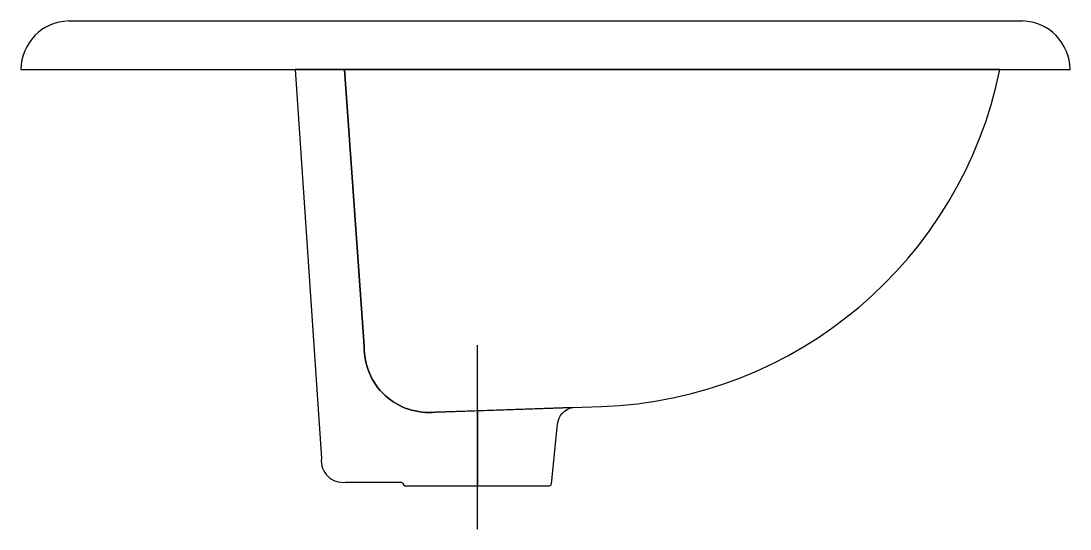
# Model space of a CAD drawing. Extents: x -996.574 to -996.142, y 890.963 to 891.172.
import ezdxf

# ---------------------------------------------------------------- set-up
doc = ezdxf.new("R2010")
doc.units = 0
doc.header["$LTSCALE"] = 0.2
doc.header["$MEASUREMENT"] = 0
doc.linetypes.add('AXES', pattern=[0.54, 0.3, -0.08, 0.08, -0.08])
doc.linetypes.add('CONTINU', pattern=[0])
doc.layers.get('0').update_dxf_attribs({"linetype": 'CONTINUOUS'})
doc.layers.add('DECA_EIXOS', color=5, linetype='AXES')

msp = doc.modelspace()

# ---------------------------------------------------------------- linework, layer by layer
at = {"linetype": 'CONTINUOUS'}
msp.add_line((-996.46092, 891.15185), (-996.45017, 890.99165), dxfattribs=at)
at = {"linetype": 'CONTINU'}
for points in [[(-996.55426, 891.17185, 0.407771), (-996.57382, 891.15185)], [(-996.14207, 891.15185, 0.407772), (-996.16163, 891.17185)]]:
    msp.add_lwpolyline(points, format="xyb", dxfattribs=at)
for points in [[(-996.55426, 891.17185), (-996.16163, 891.17185)], [(-996.57382, 891.15185), (-996.14207, 891.15185)], [(-996.4156, 890.9804), (-996.35638, 890.9804)]]:
    msp.add_lwpolyline(points, dxfattribs=at)
at = {"linetype": 'CONTINUOUS', "flags": 128}
for points in [[(-996.38599, 891.01134), (-996.4032, 891.01075, -0.45264), (-996.43253, 891.03785), (-996.44062, 891.15185), (-996.46092, 891.15185), (-996.45017, 890.99165, 0.484098), (-996.44022, 890.98186), (-996.41736, 890.98186, -0.434754), (-996.41647, 890.98107, 0.340663), (-996.41582, 890.9804), (-996.40763, 890.9804), (-996.38599, 890.9804)], [(-996.17093, 891.15185), (-996.44062, 891.15185), (-996.43253, 891.03785, 0.45264), (-996.4032, 891.01075), (-996.33495, 891.01307, 0.346607)], [(-996.353, 891.00581, -0.336341), (-996.34668, 891.01268), (-996.38599, 891.01134), (-996.38599, 890.9804), (-996.35638, 890.9804, 0.384902), (-996.3555, 890.9812)]]:
    msp.add_lwpolyline(points, format="xyb", close=True, dxfattribs=at)
at = {"layer": 'DECA_EIXOS'}
msp.add_lwpolyline([(-996.38599, 890.96259), (-996.38599, 891.03826)], dxfattribs=at)

doc.saveas('drawing.dxf')
